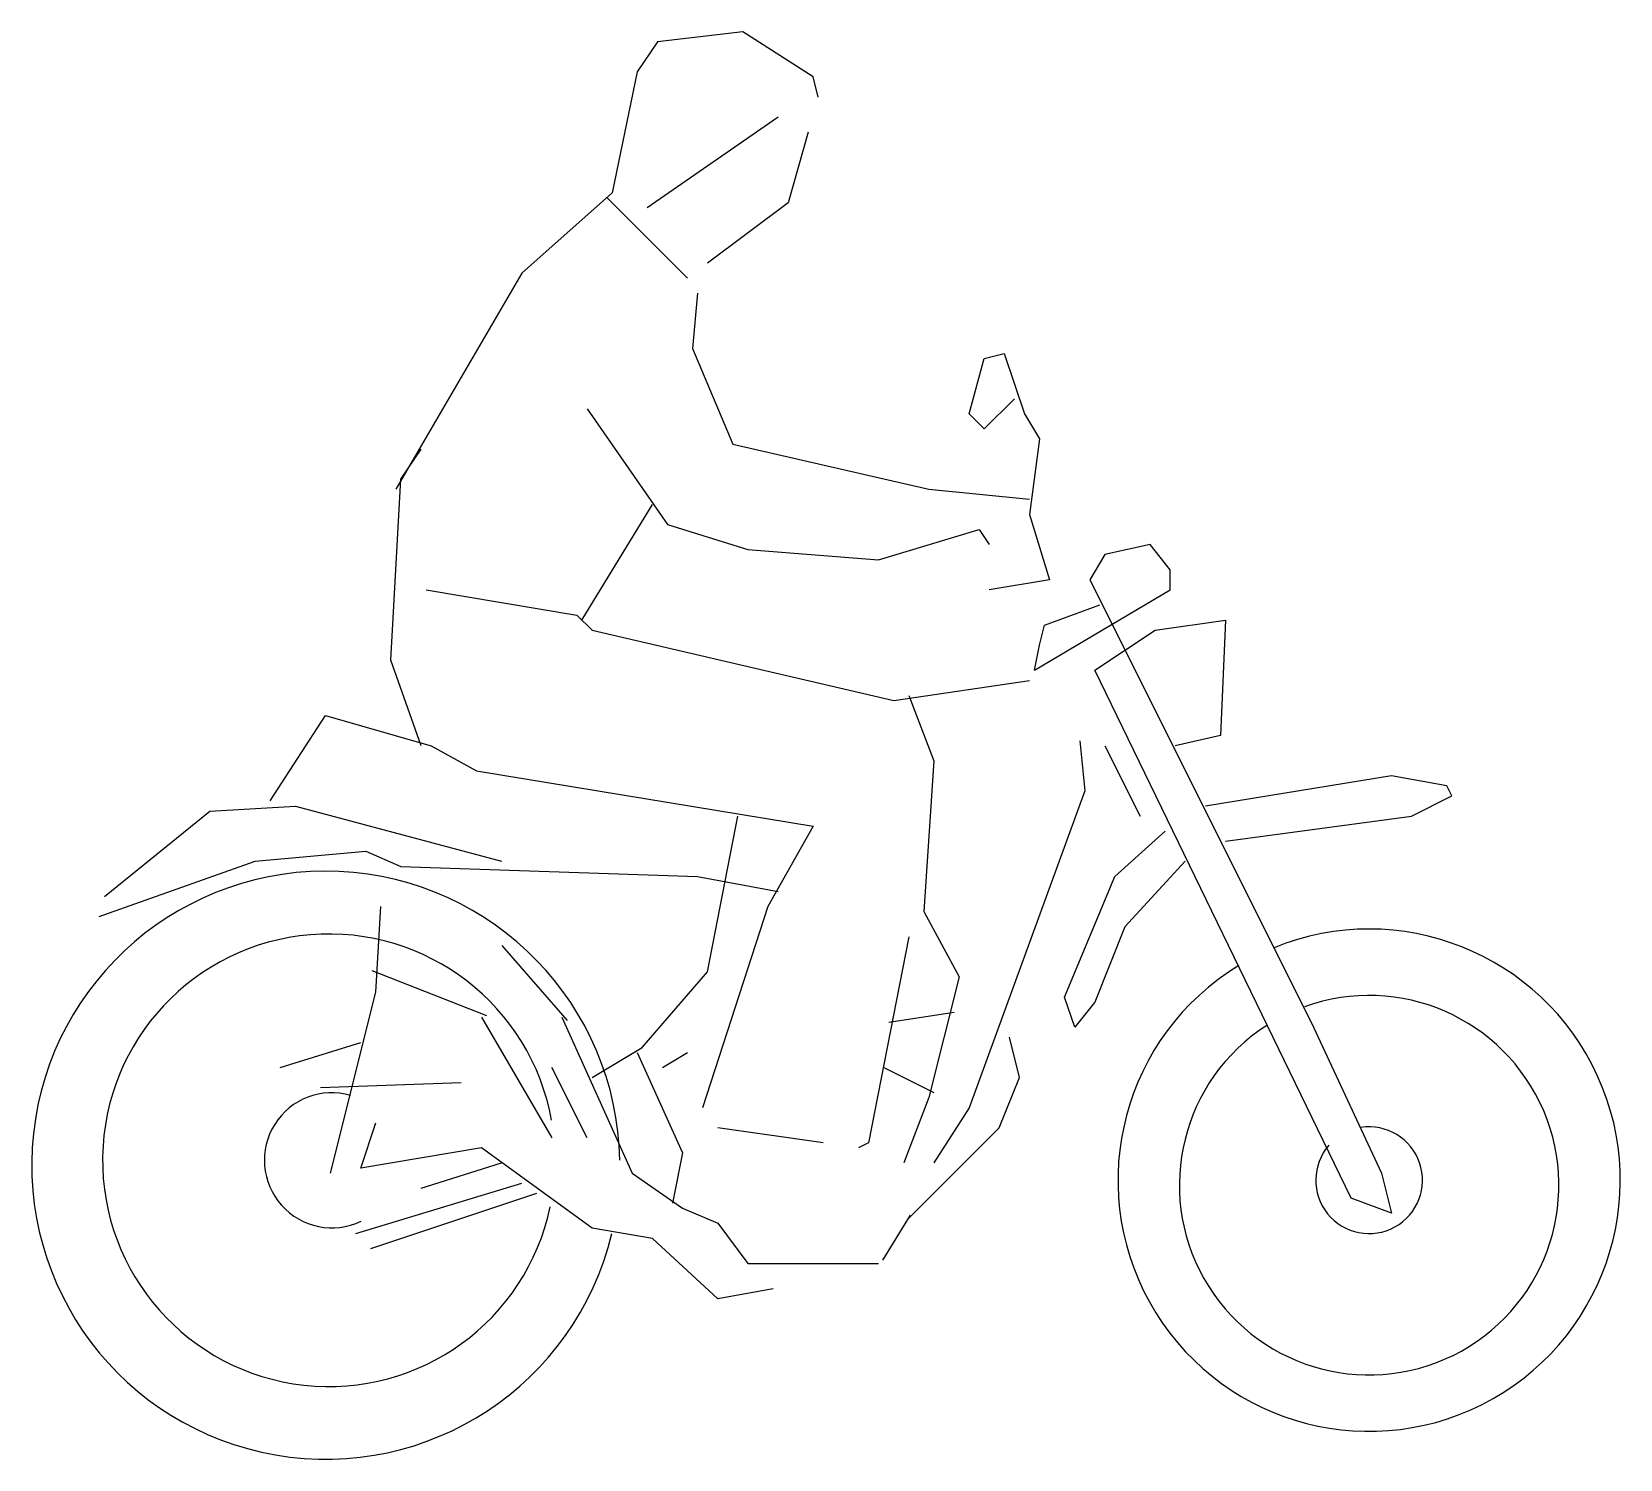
# Model space of a CAD drawing. Extents: x -0.48 to 1.77, y -0.01 to 2.01.
import ezdxf

# ---------------------------------------------------------------- set-up
doc = ezdxf.new("R2010")
doc.units = 0
doc.layers.get('0').update_dxf_attribs({"linetype": 'CONTINUOUS'})

msp = doc.modelspace()

# ---------------------------------------------------------------- linework, layer by layer
for p, q in [((0.189, 0.7134), (0.2811, 0.6074)), ((0.0049, 0.6781), (0.1671, 0.6144)), ((0.7278, 0.268), (0.7672, 0.3317))]:
    msp.add_line(p, q)
for points in [[(0.6367, 1.914), (0.6296, 1.9425), (0.5299, 2.0065), (0.409, 1.9923), (0.3805, 1.9496), (0.3449, 1.7788), (0.2169, 1.665), (0.039, 1.359)], [(0.5797, 1.8856), (0.3947, 1.7575)], [(0.6224, 1.8642), (0.594, 1.7646), (0.4801, 1.6792)], [(0.3378, 1.7717), (0.4517, 1.6579)], [(0.4659, 1.6365), (0.4588, 1.5582), (0.5157, 1.4231), (0.7932, 1.359), (0.9355, 1.3448)], [(0.9142, 1.4871), (0.8715, 1.4444), (0.8501, 1.4657), (0.8715, 1.544), (0.8999, 1.5511), (0.9284, 1.4657), (0.9497, 1.4302), (0.9355, 1.3234), (0.964, 1.2309), (0.8786, 1.2167)], [(0.3094, 1.4729), (0.4232, 1.3092), (0.5371, 1.2736), (0.7221, 1.2594), (0.8644, 1.3021), (0.8786, 1.2807)], [(0.0746, 0.9961), (0.0319, 1.1171), (0.0461, 1.3732), (0.0746, 1.4159)], [(0.3022, 1.174), (0.4019, 1.3377)], [(0.9426, 1.1029), (1.1347, 1.2167), (1.1347, 1.2452), (1.1063, 1.2807), (1.0422, 1.2665), (1.0209, 1.2309), (1.334, 0.6048), (1.4336, 0.3913), (1.4478, 0.3344), (1.3909, 0.3557), (1.028, 1.1029), (1.1134, 1.1598), (1.213, 1.174), (1.2059, 1.0104), (1.1419, 0.9961)], [(0.0817, 1.2167), (0.2951, 1.1811), (0.3165, 1.1598), (0.7434, 1.0602), (0.9355, 1.0886)], [(0.9426, 1.1029), (0.9497, 1.1384), (0.9569, 1.1669), (1.0351, 1.1954)], [(0.7647, 1.0673), (0.8003, 0.9748), (0.7861, 0.7613), (0.8359, 0.6688), (0.7932, 0.4981), (0.7576, 0.4056)], [(-0.1389, 0.9179), (-0.0606, 1.0388), (0.0888, 0.9961), (0.1528, 0.9606), (0.6296, 0.8823), (0.5655, 0.7684), (0.473, 0.4838)], [(1.0067, 1.0032), (1.0138, 0.9321), (0.8501, 0.4838), (0.8003, 0.4056)], [(1.0422, 0.9961), (1.0921, 0.8965)], [(1.213, 0.8609), (1.4763, 0.8965), (1.5332, 0.925), (1.5261, 0.9392), (1.4478, 0.9534), (1.1846, 0.9107)], [(-0.3737, 0.7827), (-0.2243, 0.9036), (-0.1033, 0.9107), (0.1884, 0.8325)], [(0.3165, 0.5265), (0.3876, 0.5692), (0.4801, 0.6759), (0.5228, 0.8965)], [(1.1561, 0.8325), (1.0707, 0.74), (1.028, 0.6332), (0.9996, 0.5977), (0.9853, 0.6404), (1.0565, 0.8111), (1.1276, 0.8752)], [(-0.3808, 0.7542), (-0.1603, 0.8325), (-0.0037, 0.8467), (0.0461, 0.8254), (0.4659, 0.8111), (0.5797, 0.7898)], [(-0.0535, 0.3913), (0.0105, 0.6475), (0.0176, 0.7684)], [(0.7647, 0.7257), (0.7078, 0.434), (0.6936, 0.4269)], [(0.1599, 0.6119), (0.2596, 0.4411)], [(0.2738, 0.6119), (0.3734, 0.3913), (0.4446, 0.3415), (0.4944, 0.3202), (0.5371, 0.2632), (0.7221, 0.2632)], [(0.7363, 0.6048), (0.8288, 0.619)], [(-0.1247, 0.5407), (-0.0108, 0.5763)], [(0.3805, 0.5621), (0.4446, 0.4198), (0.4303, 0.3486)], [(0.4161, 0.5407), (0.4517, 0.5621)], [(0.7647, 0.3273), (0.8928, 0.4554), (0.9213, 0.5265), (0.9071, 0.5834)], [(0.3094, 0.4411), (0.2596, 0.5407)], [(0.7292, 0.5407), (0.8003, 0.5052)], [(-0.0678, 0.5123), (0.1315, 0.5194)], [(0.5726, 0.2277), (0.4944, 0.2134), (0.4019, 0.2988), (0.3165, 0.3131), (0.1599, 0.4269), (-0.0108, 0.3984), (0.0105, 0.4625)], [(0.6438, 0.434), (0.4944, 0.4554)], [(0.0746, 0.37), (0.1884, 0.4056)], [(-0.0179, 0.3059), (0.2169, 0.3771)], [(0.0034, 0.2846), (0.2382, 0.3629)]]:
    msp.add_lwpolyline(points)
for centre, radius, start, end in [((-0.0604, 0.4024), 0.4161, 0.9736, 346.5847), ((-0.056, 0.4094), 0.3202, 10.1736, 348.1552), ((1.4162, 0.3812), 0.3554, 121.2083, 112.2493), ((1.4162, 0.3741), 0.2685, 122.604, 109.8906), ((-0.0516, 0.4094), 0.0956, 74.0254, 295.5063), ((1.4162, 0.3812), 0.0755, 139.0373, 98.8141)]:
    msp.add_arc(centre, radius, start, end)

doc.saveas('drawing.dxf')
